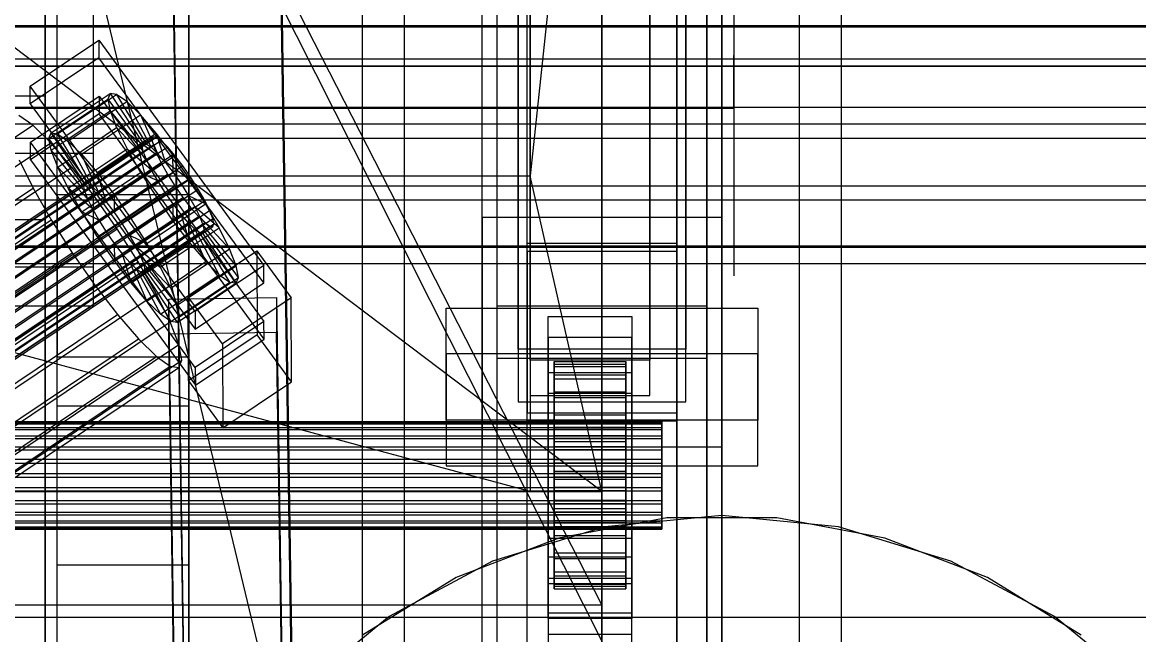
# Model space of a CAD drawing. Header units: millimetres. Extents: x -2500 to 58855, y -53268 to 6837.
# Drawn here: x 333.2 to 519.6, y -34494.9 to -34392.7 of the extents above; entities that cross this region are included whole.
import ezdxf

# ---------------------------------------------------------------- set-up
doc = ezdxf.new("R2010")
doc.units = ezdxf.units.MM
for name, color, linetype, lineweight in [('COTAS_O', 1, 'Continuous', 0), ('COTAS_R', 1, 'Continuous', 0), ('frontal_briquetadora', 7, 'Continuous', 0), ('frontal_C01', 7, 'Continuous', 0), ('frontal_C02', 7, 'Continuous', 0), ('frontal_C03', 7, 'Continuous', 0), ('frontal_C05', 7, 'Continuous', 0), ('frontal_mezcladora', 7, 'Continuous', 0), ('frontal_secador', 7, 'Continuous', 0), ('frontal_tolva', 7, 'Continuous', 0), ('frontal_tolva-C01', 7, 'Continuous', 0)]:
    doc.layers.add(name, color=color, linetype=linetype, lineweight=lineweight)
doc.dimstyles.new('R19_100', dxfattribs={"dimtxt": 250, "dimasz": 150, "dimexe": 150, "dimexo": 80, "dimgap": 100, "dimtad": 1, "dimtih": 1, "dimtoh": 1, "dimdsep": 46, "dimcen": 0.09, "dimadec": 0, "dimazin": 0, "dimtfac": 1, "dimtdec": 4, "dimtofl": 0, "dimtmove": 0, "dimatfit": 3, "dimfxl": 1, "dimtolj": 1, "dimtzin": 0, "dimarcsym": 0})

# ---------------------------------------------------------------- blocks, each defined once
blk = doc.blocks.new('*D37')
at = {"layer": 'COTAS_R', "color": 0, "lineweight": -2, "transparency": 16777216}
for p, q in [((-1750, -35420), (-1750, -34450)), ((2600, -35420), (2600, -34450)), ((-1600, -34600), (2450, -34600))]:
    blk.add_line(p, q, dxfattribs=at)
at = {"layer": 'COTAS_R', "color": 0, "transparency": 16777216}
for points in [[(-1600, -34575), (-1600, -34625), (-1750, -34600)], [(2450, -34575), (2450, -34625), (2600, -34600)]]:
    blk.add_solid(points, dxfattribs=at)
at = {"layer": 'Defpoints', "color": 0, "transparency": 16777216}
for p in [(2600, -34600), (-1750, -35500), (2600, -35500)]:
    blk.add_point(p, dxfattribs=at)
blk = doc.blocks.new('*D39')
at = {"layer": 'COTAS_O', "color": 0, "lineweight": -2, "transparency": 16777216}
for p, q in [((-1725, -34320), (-1725, -33550)), ((1725, -34320), (1725, -33550)), ((-1575, -33700), (1575, -33700))]:
    blk.add_line(p, q, dxfattribs=at)
at = {"layer": 'COTAS_O', "color": 0, "transparency": 16777216}
for points in [[(-1575, -33675), (-1575, -33725), (-1725, -33700)], [(1575, -33675), (1575, -33725), (1725, -33700)]]:
    blk.add_solid(points, dxfattribs=at)
at = {"layer": 'Defpoints', "color": 0, "transparency": 16777216}
for p in [(1725, -33700), (-1725, -34400), (1725, -34400)]:
    blk.add_point(p, dxfattribs=at)
blk = doc.blocks.new('*D43')
at = {"layer": 'COTAS_O', "color": 0, "lineweight": -2, "transparency": 16777216}
for p, q in [((-650, -34820), (-650, -34050)), ((650, -34820), (650, -34050)), ((-500, -34200), (500, -34200))]:
    blk.add_line(p, q, dxfattribs=at)
at = {"layer": 'COTAS_O', "color": 0, "transparency": 16777216}
for points in [[(-500, -34175), (-500, -34225), (-650, -34200)], [(500, -34175), (500, -34225), (650, -34200)]]:
    blk.add_solid(points, dxfattribs=at)
at = {"layer": 'Defpoints', "color": 0, "transparency": 16777216}
for p in [(650, -34200), (-650, -34900), (650, -34900)]:
    blk.add_point(p, dxfattribs=at)

msp = doc.modelspace()

# ---------------------------------------------------------------- linework, layer by layer
at = {"layer": 'frontal_briquetadora'}
for p, q in [((210, -33820), (416.55, -34680)), ((430, -34680), (430, -33820)), ((210, -34060), (430, -34490)), ((210, -34060), (430, -34496)), ((430, -34060), (430, -34490)), ((430, -34060), (430, -34496)), ((430, -34680), (430, -34260)), ((430, -34496), (430, -34260)), ((430, -34471), (210, -34305)), ((430, -34305), (418, -34418.333)), ((430, -34471), (430, -34305)), ((430, -34680), (430, -34305)), ((430, -34305), (430, -34496)), ((430, -34381.1), (430, -34394.762)), ((452, -34381.1), (452, -34394.762)), ((430, -34394.762), (430, -34406.677)), ((452, -34394.762), (452, -34406.677)), ((452, -34399.964), (452, -34398.226)), ((452, -34403.095), (452, -34399.964)), ((452, -34407), (452, -34403.095)), ((210, -34407), (452, -34407)), ((430, -34406.677), (430, -34416.673)), ((452, -34406.677), (452, -34416.673)), ((452, -34407), (452, -34410.905)), ((452, -34410.905), (452, -34414.036)), ((452, -34414.036), (452, -34415.774)), ((430, -34416.673), (430, -34424.603)), ((452, -34416.673), (452, -34424.603)), ((222, -34418.333), (418, -34418.333)), ((418, -34471), (222, -34418.333)), ((418, -34418.333), (418, -34471)), ((430, -34471), (418, -34418.333)), ((430, -34424.603), (430, -34430.351)), ((452, -34424.603), (452, -34430.351)), ((430, -34430.351), (430, -34433.833)), ((452, -34430.351), (452, -34433.833)), ((430, -34433.833), (430, -34435)), ((452, -34433.833), (452, -34435)), ((210, -34471), (430, -34471)), ((430, -34471), (222, -34471)), ((418, -34471), (222, -34471)), ((418, -34471), (430, -34471)), ((430, -34471), (430, -34680)), ((430, -34471), (430, -34496)), ((430, -34490), (210, -34490))]:
    msp.add_line(p, q, dxfattribs=at)
at = {"layer": 'frontal_C01'}
for p, q in [((390, -35975), (390, -34088.498)), ((397, -35975), (397, -34088.498)), ((463, -35975), (463, -34088.498)), ((470, -35975), (470, -34088.498)), ((410, -34553.51), (410, -34169.301)), ((450, -34169.301), (450, -34553.51)), ((410, -34600.878), (410, -34216.669)), ((450, -34600.878), (450, -34216.669)), ((410, -34667.722), (410, -34283.513)), ((450, -34283.513), (450, -34667.722)), ((417.5, -34948.719), (417.5, -34289.775)), ((442.5, -34289.775), (442.5, -34948.719)), ((412.5, -34572.391), (412.5, -34297.657)), ((447.5, -34297.657), (447.5, -34572.391)), ((412.5, -34581.997), (412.5, -34307.263)), ((447.5, -34581.997), (447.5, -34307.263)), ((417.5, -34974.088), (417.5, -34315.145)), ((442.5, -34974.088), (442.5, -34315.145)), ((410, -34705.616), (410, -34321.407)), ((450, -34705.616), (450, -34321.407)), ((360.514, -34521.729), (357.646, -34329.781)), ((375.644, -34329.54), (378.512, -34521.488)), ((360.514, -34528.133), (357.646, -34336.185)), ((378.512, -34527.892), (375.644, -34335.944))]:
    msp.add_line(p, q, dxfattribs=at)
at = {"layer": 'frontal_C02'}
for p, q in [((390, -35975), (390, -33576.746)), ((397, -35975), (397, -33576.746)), ((463, -35975), (463, -33576.746)), ((470, -35975), (470, -33576.746)), ((390, -35975), (390, -34072.136)), ((397, -35975), (397, -34072.136)), ((463, -35975), (463, -34072.136)), ((470, -35975), (470, -34072.136)), ((410, -34425.283), (410, -34074.565)), ((450, -34074.565), (450, -34425.283)), ((410, -34463.537), (410, -34112.818)), ((450, -34463.537), (450, -34112.818)), ((410, -34602.206), (410, -34251.487)), ((450, -34251.487), (450, -34602.206)), ((417.5, -34429.556), (417.5, -34260.541)), ((442.5, -34260.541), (442.5, -34429.556)), ((417.5, -34459.264), (417.5, -34290.25)), ((442.5, -34459.264), (442.5, -34290.25)), ((410, -34650.022), (410, -34299.304)), ((450, -34650.022), (450, -34299.304)), ((418, -34449.111), (418, -34304.811)), ((438, -34304.811), (438, -34449.111)), ((418, -34310.656), (418, -34454.956)), ((438, -34454.956), (438, -34310.656)), ((416, -34447.257), (416, -34354.926)), ((444, -34354.926), (444, -34447.257)), ((416, -34363.694), (416, -34456.025)), ((444, -34456.025), (444, -34363.694)), ((334.501, -34403.366), (345.969, -34395.683)), ((345.969, -34395.683), (345.981, -34398.606)), ((345.969, -34395.683), (373.501, -34433.276)), ((345.981, -34398.606), (334.513, -34406.289)), ((373.513, -34436.198), (345.981, -34398.606)), ((334.513, -34406.289), (334.501, -34403.366)), ((362.033, -34440.959), (334.501, -34403.366)), ((334.539, -34412.719), (346.008, -34405.035)), ((337.64, -34412.088), (347.47, -34405.502)), ((338.005, -34411.158), (347.835, -34404.572)), ((339.088, -34411.305), (348.918, -34404.719)), ((340.816, -34412.52), (350.645, -34405.934)), ((346.008, -34405.035), (346.02, -34407.958)), ((346.008, -34405.035), (373.539, -34442.628)), ((347.835, -34404.572), (347.47, -34405.502)), ((347.47, -34405.502), (353.205, -34413.334)), ((347.47, -34405.502), (347.847, -34407.446)), ((348.918, -34404.719), (347.835, -34404.572)), ((347.835, -34404.572), (353.378, -34412.893)), ((350.645, -34405.934), (348.918, -34404.719)), ((348.918, -34404.719), (353.892, -34412.963)), ((352.899, -34408.133), (350.645, -34405.934)), ((350.645, -34405.934), (354.71, -34413.538)), ((334.513, -34406.289), (362.045, -34443.882)), ((346.02, -34407.958), (334.551, -34415.641)), ((338.017, -34414.032), (347.847, -34407.446)), ((373.551, -34445.551), (346.02, -34407.958)), ((347.847, -34407.446), (353.384, -34414.255)), ((347.847, -34407.446), (348.941, -34410.272)), ((150.629, -34533.332), (334.938, -34409.848)), ((334.938, -34409.848), (332.629, -34408.224)), ((337.95, -34412.788), (334.938, -34409.848)), ((343.069, -34414.719), (352.899, -34408.133)), ((355.525, -34411.167), (352.899, -34408.133)), ((352.899, -34408.133), (355.777, -34414.58)), ((141.218, -34555.037), (355.017, -34411.796)), ((337.64, -34412.088), (338.005, -34411.158)), ((343.549, -34419.479), (338.005, -34411.158)), ((338.005, -34411.158), (339.088, -34411.305)), ((344.062, -34419.549), (339.088, -34411.305)), ((339.088, -34411.305), (340.816, -34412.52)), ((339.111, -34416.858), (348.941, -34410.272)), ((345.695, -34417.753), (355.525, -34411.167)), ((348.941, -34410.272), (353.902, -34415.593)), ((348.941, -34410.272), (350.678, -34413.787)), ((355.017, -34411.796), (354.844, -34412.236)), ((355.53, -34411.865), (355.017, -34411.796)), ((358.345, -34414.83), (355.525, -34411.167)), ((355.525, -34411.167), (357.021, -34416.017)), ((141.045, -34555.478), (354.844, -34412.236)), ((141.224, -34556.399), (355.022, -34413.157)), ((141.731, -34555.107), (355.53, -34411.865)), ((142.549, -34555.682), (356.348, -34412.441)), ((143.617, -34556.724), (357.415, -34413.483)), ((153.641, -34536.272), (337.95, -34412.788)), ((334.551, -34415.641), (334.539, -34412.719)), ((362.071, -34450.312), (334.539, -34412.719)), ((343.376, -34419.92), (337.64, -34412.088)), ((338.017, -34414.032), (337.64, -34412.088)), ((341.461, -34416.844), (337.95, -34412.788)), ((344.88, -34420.124), (340.816, -34412.52)), ((340.816, -34412.52), (343.069, -34414.719)), ((353.205, -34413.334), (343.376, -34419.92)), ((353.378, -34412.893), (343.549, -34419.479)), ((353.892, -34412.963), (344.062, -34419.549)), ((354.71, -34413.538), (344.88, -34420.124)), ((353.205, -34413.334), (353.378, -34412.893)), ((353.384, -34414.255), (353.205, -34413.334)), ((353.378, -34412.893), (353.892, -34412.963)), ((353.892, -34412.963), (354.71, -34413.538)), ((354.71, -34413.538), (355.777, -34414.58)), ((354.844, -34412.236), (355.022, -34413.157)), ((355.022, -34413.157), (355.541, -34414.496)), ((356.348, -34412.441), (355.53, -34411.865)), ((357.415, -34413.483), (356.348, -34412.441)), ((358.659, -34414.92), (357.415, -34413.483)), ((141.742, -34557.737), (355.541, -34414.496)), ((144.861, -34558.161), (358.659, -34414.92)), ((343.554, -34420.841), (338.017, -34414.032)), ((339.111, -34416.858), (338.017, -34414.032)), ((340.848, -34420.373), (350.678, -34413.787)), ((345.947, -34421.166), (343.069, -34414.719)), ((343.069, -34414.719), (345.695, -34417.753)), ((353.384, -34414.255), (343.554, -34420.841)), ((355.777, -34414.58), (345.947, -34421.166)), ((358.345, -34414.83), (348.515, -34421.415)), ((350.678, -34413.787), (354.725, -34417.258)), ((350.678, -34413.787), (352.938, -34417.751)), ((353.902, -34415.593), (353.384, -34414.255)), ((355.541, -34414.496), (356.363, -34416.161)), ((355.777, -34414.58), (357.021, -34416.017)), ((358.357, -34417.752), (358.345, -34414.83)), ((361.166, -34418.87), (358.345, -34414.83)), ((359.995, -34416.655), (358.659, -34414.92)), ((142.565, -34559.402), (356.363, -34416.161)), ((359.995, -34416.655), (146.196, -34559.896)), ((157.152, -34540.328), (341.461, -34416.844)), ((332.659, -34415.648), (334.981, -34420.346)), ((334.551, -34415.641), (362.083, -34453.234)), ((344.073, -34422.179), (339.111, -34416.858)), ((340.848, -34420.373), (339.111, -34416.858)), ((345.231, -34421.74), (341.461, -34416.844)), ((353.902, -34415.593), (344.073, -34422.179)), ((354.725, -34417.258), (344.895, -34423.844)), ((357.021, -34416.017), (347.191, -34422.603)), ((354.725, -34417.258), (353.902, -34415.593)), ((355.796, -34419.136), (354.725, -34417.258)), ((356.363, -34416.161), (357.434, -34418.039)), ((357.021, -34416.017), (358.357, -34417.752)), ((361.332, -34418.568), (359.995, -34416.655)), ((143.635, -34561.28), (357.434, -34418.039)), ((147.533, -34561.81), (361.332, -34418.568)), ((343.108, -34424.337), (352.938, -34417.751)), ((347.191, -34422.603), (345.695, -34417.753)), ((345.695, -34417.753), (348.515, -34421.415)), ((355.796, -34419.136), (345.966, -34425.722)), ((348.527, -34424.338), (358.357, -34417.752)), ((351.336, -34425.456), (361.166, -34418.87)), ((352.938, -34417.751), (355.796, -34419.136)), ((352.938, -34417.751), (355.569, -34421.895)), ((357.042, -34421.099), (355.796, -34419.136)), ((357.434, -34418.039), (358.68, -34420.001)), ((358.357, -34417.752), (359.693, -34419.666)), ((361.166, -34418.87), (359.693, -34419.666)), ((363.797, -34423.014), (361.166, -34418.87)), ((362.578, -34420.531), (361.332, -34418.568)), ((144.881, -34563.243), (358.68, -34420.001)), ((148.779, -34563.773), (362.578, -34420.531)), ((150.672, -34543.83), (334.981, -34420.346)), ((334.981, -34420.346), (338.003, -34425.646)), ((344.895, -34423.844), (340.848, -34420.373)), ((343.108, -34424.337), (340.848, -34420.373)), ((343.549, -34419.479), (343.376, -34419.92)), ((343.376, -34419.92), (343.554, -34420.841)), ((344.062, -34419.549), (343.549, -34419.479)), ((343.554, -34420.841), (344.073, -34422.179)), ((344.88, -34420.124), (344.062, -34419.549)), ((345.947, -34421.166), (344.88, -34420.124)), ((347.191, -34422.603), (345.947, -34421.166)), ((357.042, -34421.099), (347.212, -34427.685)), ((359.693, -34419.666), (349.863, -34426.252)), ((355.569, -34421.895), (357.042, -34421.099)), ((358.378, -34423.013), (357.042, -34421.099)), ((358.68, -34420.001), (360.017, -34421.915)), ((359.693, -34419.666), (360.939, -34421.629)), ((363.648, -34422.409), (362.578, -34420.531)), ((146.218, -34565.157), (360.017, -34421.915)), ((149.85, -34565.651), (363.648, -34422.409)), ((345.231, -34421.74), (160.922, -34545.224)), ((344.073, -34422.179), (344.895, -34423.844)), ((349.002, -34427.142), (345.231, -34421.74)), ((345.739, -34428.481), (355.569, -34421.895)), ((348.527, -34424.338), (347.191, -34422.603)), ((348.515, -34421.415), (348.527, -34424.338)), ((348.515, -34421.415), (351.336, -34425.456)), ((358.378, -34423.013), (348.548, -34429.599)), ((360.939, -34421.629), (351.109, -34428.215)), ((353.967, -34429.6), (363.797, -34423.014)), ((355.569, -34421.895), (358.39, -34425.936)), ((358.39, -34425.936), (358.378, -34423.013)), ((359.714, -34424.748), (358.378, -34423.013)), ((360.017, -34421.915), (361.352, -34423.65)), ((363.797, -34423.014), (360.939, -34421.629)), ((360.939, -34421.629), (362.01, -34423.507)), ((364.471, -34424.074), (363.648, -34422.409)), ((366.057, -34426.978), (363.797, -34423.014)), ((147.554, -34566.891), (361.352, -34423.65)), ((150.672, -34567.315), (364.471, -34424.074)), ((345.966, -34425.722), (343.108, -34424.337)), ((345.739, -34428.481), (343.108, -34424.337)), ((344.895, -34423.844), (345.966, -34425.722)), ((349.863, -34426.252), (348.527, -34424.338)), ((359.714, -34424.748), (349.884, -34431.333)), ((362.01, -34423.507), (352.18, -34430.093)), ((361.21, -34429.598), (359.714, -34424.748)), ((360.958, -34426.185), (359.714, -34424.748)), ((361.352, -34423.65), (362.596, -34425.087)), ((366.057, -34426.978), (362.01, -34423.507)), ((362.01, -34423.507), (362.833, -34425.172)), ((364.989, -34425.413), (364.471, -34424.074)), ((148.798, -34568.329), (362.596, -34425.087)), ((149.865, -34569.37), (363.664, -34426.129)), ((150.683, -34569.946), (364.482, -34426.704)), ((151.191, -34568.654), (364.989, -34425.413)), ((151.369, -34569.575), (365.168, -34426.334)), ((153.694, -34549.13), (338.003, -34425.646)), ((338.003, -34425.646), (341.52, -34431.186)), ((345.966, -34425.722), (347.212, -34427.685)), ((348.56, -34432.521), (358.39, -34425.936)), ((349.863, -34426.252), (351.336, -34425.456)), ((351.109, -34428.215), (349.863, -34426.252)), ((360.958, -34426.185), (351.128, -34432.771)), ((351.336, -34425.456), (353.967, -34429.6)), ((362.833, -34425.172), (353.003, -34431.757)), ((363.351, -34426.51), (353.521, -34433.096)), ((358.39, -34425.936), (361.21, -34429.598)), ((363.836, -34432.632), (360.958, -34426.185)), ((362.025, -34427.227), (360.958, -34426.185)), ((362.596, -34425.087), (363.664, -34426.129)), ((367.794, -34430.493), (362.833, -34425.172)), ((362.833, -34425.172), (363.351, -34426.51)), ((368.888, -34433.319), (363.351, -34426.51)), ((363.351, -34426.51), (363.53, -34427.431)), ((363.664, -34426.129), (364.482, -34426.704)), ((364.482, -34426.704), (364.995, -34426.774)), ((365.168, -34426.334), (364.989, -34425.413)), ((364.995, -34426.774), (365.168, -34426.334)), ((450, -34425.283), (410, -34425.283)), ((410, -34425.283), (410, -34463.537)), ((410, -34776.002), (410, -34425.283)), ((450, -34463.537), (450, -34425.283)), ((450, -34425.283), (450, -34776.002)), ((151.196, -34570.016), (364.995, -34426.774)), ((164.693, -34550.626), (349.002, -34427.142)), ((347.212, -34427.685), (345.739, -34428.481)), ((348.56, -34432.521), (345.739, -34428.481)), ((347.212, -34427.685), (348.548, -34429.599)), ((352.519, -34432.681), (349.002, -34427.142)), ((352.18, -34430.093), (351.109, -34428.215)), ((351.109, -34428.215), (353.967, -34429.6)), ((362.025, -34427.227), (352.196, -34433.812)), ((362.843, -34427.802), (353.014, -34434.388)), ((363.357, -34427.872), (353.527, -34434.458)), ((363.53, -34427.431), (353.7, -34434.017)), ((356.228, -34433.564), (366.057, -34426.978)), ((366.09, -34434.831), (362.025, -34427.227)), ((362.843, -34427.802), (362.025, -34427.227)), ((367.817, -34436.046), (362.843, -34427.802)), ((363.357, -34427.872), (362.843, -34427.802)), ((363.53, -34427.431), (363.357, -34427.872)), ((368.9, -34436.193), (363.357, -34427.872)), ((369.265, -34435.263), (363.53, -34427.431)), ((367.794, -34430.493), (366.057, -34426.978)), ((348.548, -34429.599), (348.56, -34432.521)), ((348.548, -34429.599), (349.884, -34431.333)), ((351.38, -34436.184), (361.21, -34429.598)), ((353.003, -34431.757), (352.18, -34430.093)), ((352.18, -34430.093), (356.228, -34433.564)), ((353.967, -34429.6), (356.228, -34433.564)), ((357.964, -34437.079), (367.794, -34430.493)), ((361.21, -34429.598), (363.836, -34432.632)), ((368.888, -34433.319), (367.794, -34430.493)), ((417.5, -34459.264), (417.5, -34429.556)), ((417.5, -34429.556), (442.5, -34429.556)), ((442.5, -34429.556), (442.5, -34459.264)), ((157.211, -34554.67), (341.52, -34431.186)), ((341.52, -34431.186), (345.291, -34436.587)), ((349.884, -34431.333), (351.38, -34436.184)), ((349.884, -34431.333), (351.128, -34432.771)), ((353.521, -34433.096), (353.003, -34431.757)), ((353.003, -34431.757), (357.964, -34437.079)), ((360.882, -34438.516), (372.35, -34430.833)), ((372.35, -34430.833), (372.408, -34444.861)), ((372.35, -34430.833), (378.086, -34438.664)), ((442.5, -34430.927), (417.5, -34430.927)), ((417.5, -34430.927), (417.5, -34457.893)), ((417.5, -34963.35), (417.5, -34430.927)), ((442.5, -34457.893), (442.5, -34430.927)), ((442.5, -34430.927), (442.5, -34963.35)), ((168.21, -34556.165), (352.519, -34432.681)), ((351.38, -34436.184), (348.56, -34432.521)), ((351.128, -34432.771), (354.006, -34439.218)), ((351.128, -34432.771), (352.196, -34433.812)), ((352.196, -34433.812), (356.26, -34441.417)), ((352.196, -34433.812), (353.014, -34434.388)), ((355.541, -34437.981), (352.519, -34432.681)), ((353.7, -34434.017), (353.521, -34433.096)), ((353.521, -34433.096), (359.058, -34439.905)), ((353.527, -34434.458), (353.7, -34434.017)), ((353.7, -34434.017), (359.436, -34441.849)), ((354.006, -34439.218), (363.836, -34432.632)), ((356.228, -34433.564), (357.964, -34437.079)), ((359.058, -34439.905), (368.888, -34433.319)), ((373.501, -34433.276), (362.033, -34440.959)), ((363.836, -34432.632), (366.09, -34434.831)), ((369.265, -34435.263), (368.888, -34433.319)), ((373.513, -34436.198), (373.501, -34433.276)), ((353.014, -34434.388), (357.987, -34442.632)), ((353.014, -34434.388), (353.527, -34434.458)), ((353.527, -34434.458), (359.07, -34442.779)), ((356.26, -34441.417), (366.09, -34434.831)), ((357.987, -34442.632), (367.817, -34436.046)), ((359.436, -34441.849), (369.265, -34435.263)), ((366.09, -34434.831), (367.817, -34436.046)), ((367.817, -34436.046), (368.9, -34436.193)), ((368.9, -34436.193), (369.265, -34435.263)), ((160.982, -34560.071), (345.291, -34436.587)), ((345.291, -34436.587), (349.061, -34441.483)), ((354.006, -34439.218), (351.38, -34436.184)), ((357.964, -34437.079), (359.058, -34439.905)), ((359.07, -34442.779), (368.9, -34436.193)), ((362.045, -34443.882), (373.513, -34436.198)), ((171.232, -34561.465), (355.541, -34437.981)), ((356.26, -34441.417), (354.006, -34439.218)), ((357.863, -34442.68), (355.541, -34437.981)), ((357.646, -34438.888), (375.644, -34438.644)), ((357.646, -34444.733), (357.646, -34438.888)), ((360.514, -34632.655), (357.646, -34438.888)), ((360.939, -34452.545), (360.882, -34438.516)), ((366.618, -34446.348), (360.882, -34438.516)), ((378.086, -34438.664), (366.618, -34446.348)), ((375.644, -34438.644), (375.644, -34444.49)), ((375.644, -34438.644), (378.512, -34632.411)), ((378.143, -34452.693), (378.086, -34438.664)), ((164.752, -34564.967), (349.061, -34441.483)), ((349.061, -34441.483), (352.572, -34445.539)), ((357.987, -34442.632), (356.26, -34441.417)), ((359.058, -34439.905), (359.436, -34441.849)), ((362.033, -34440.959), (362.045, -34443.882)), ((404, -34459.08), (404, -34440.376)), ((404, -34440.376), (456, -34440.376)), ((404, -34448.026), (404, -34440.376)), ((412.5, -34448.794), (412.5, -34440.026)), ((412.5, -34440.026), (447.5, -34440.026)), ((412.5, -34621.73), (412.5, -34440.026)), ((447.5, -34440.026), (447.5, -34448.794)), ((447.5, -34440.026), (447.5, -34621.73)), ((456, -34440.376), (456, -34459.08)), ((456, -34440.376), (456, -34448.026)), ((173.554, -34566.164), (357.863, -34442.68)), ((359.326, -34446.457), (357.863, -34442.68)), ((359.07, -34442.779), (357.987, -34442.632)), ((359.436, -34441.849), (359.07, -34442.779)), ((373.539, -34442.628), (362.071, -34450.312)), ((373.551, -34445.551), (373.539, -34442.628)), ((421, -34445.285), (421, -34441.778)), ((421, -34441.778), (435, -34441.778)), ((421, -34481.944), (421, -34441.778)), ((435, -34441.778), (435, -34445.285)), ((435, -34441.778), (435, -34481.944)), ((375.644, -34444.49), (357.646, -34444.733)), ((360.514, -34638.5), (357.646, -34444.733)), ((372.408, -34444.861), (360.939, -34452.545)), ((378.143, -34452.693), (372.408, -34444.861)), ((378.512, -34638.257), (375.644, -34444.49)), ((435, -34445.285), (421, -34445.285)), ((421, -34445.285), (421, -34485.452)), ((435, -34485.452), (435, -34445.285)), ((168.263, -34569.023), (352.572, -34445.539)), ((175.016, -34569.941), (359.326, -34446.457)), ((352.572, -34445.539), (355.584, -34448.479)), ((359.83, -34449.057), (359.326, -34446.457)), ((362.083, -34453.234), (373.551, -34445.551)), ((366.618, -34446.348), (366.675, -34460.377)), ((444, -34447.257), (416, -34447.257)), ((416, -34447.257), (416, -34456.025)), ((444, -34456.025), (444, -34447.257)), ((171.275, -34571.963), (355.584, -34448.479)), ((175.521, -34572.541), (359.83, -34449.057)), ((355.584, -34448.479), (357.893, -34450.103)), ((359.341, -34450.3), (359.83, -34449.057)), ((456, -34448.026), (404, -34448.026)), ((404, -34448.026), (404, -34466.731)), ((447.5, -34448.794), (412.5, -34448.794)), ((412.5, -34630.498), (412.5, -34448.794)), ((438, -34449.111), (418, -34449.111)), ((418, -34449.111), (418, -34454.956)), ((438, -34454.956), (438, -34449.111)), ((447.5, -34630.498), (447.5, -34448.794)), ((456, -34466.731), (456, -34448.026)), ((173.584, -34573.587), (357.893, -34450.103)), ((175.032, -34573.784), (359.341, -34450.3)), ((357.893, -34450.103), (359.341, -34450.3)), ((362.071, -34450.312), (362.083, -34453.234)), ((422, -34459.297), (422, -34449.303)), ((422, -34449.303), (422, -34449.779)), ((422, -34449.303), (434, -34449.303)), ((422, -34450.121), (422, -34449.303)), ((422, -34459.522), (422, -34449.779)), ((422, -34449.779), (422, -34451.516)), ((422, -34449.779), (434, -34449.779)), ((422, -34459.684), (422, -34450.121)), ((422, -34450.121), (434, -34450.121)), ((422, -34452.177), (422, -34450.121)), ((434, -34449.779), (434, -34449.303)), ((434, -34449.303), (434, -34459.297)), ((434, -34449.303), (434, -34450.121)), ((434, -34451.516), (434, -34449.779)), ((434, -34449.779), (434, -34459.522)), ((434, -34450.121), (434, -34459.684)), ((434, -34450.121), (434, -34452.177)), ((360.939, -34452.545), (366.675, -34460.377)), ((366.675, -34460.377), (378.143, -34452.693)), ((421, -34454.638), (421, -34451.131)), ((421, -34451.131), (435, -34451.131)), ((421, -34491.297), (421, -34451.131)), ((422, -34460.345), (422, -34451.516)), ((422, -34451.516), (422, -34454.397)), ((422, -34451.516), (434, -34451.516)), ((422, -34460.658), (422, -34452.177)), ((422, -34452.177), (434, -34452.177)), ((422, -34455.332), (422, -34452.177)), ((434, -34454.397), (434, -34451.516)), ((434, -34451.516), (434, -34460.345)), ((434, -34452.177), (434, -34460.658)), ((434, -34452.177), (434, -34455.332)), ((435, -34451.131), (435, -34454.638)), ((435, -34451.131), (435, -34491.297)), ((435, -34454.638), (421, -34454.638)), ((421, -34454.638), (421, -34494.804)), ((422, -34461.71), (422, -34454.397)), ((422, -34454.397), (422, -34458.225)), ((422, -34454.397), (434, -34454.397)), ((434, -34458.225), (434, -34454.397)), ((434, -34454.397), (434, -34461.71)), ((435, -34494.804), (435, -34454.638)), ((416, -34456.025), (444, -34456.025)), ((418, -34454.956), (438, -34454.956)), ((422, -34462.153), (422, -34455.332)), ((422, -34455.332), (434, -34455.332)), ((422, -34459.369), (422, -34455.332)), ((434, -34455.332), (434, -34462.153)), ((434, -34455.332), (434, -34459.369)), ((417.5, -34457.893), (442.5, -34457.893)), ((417.5, -34990.315), (417.5, -34457.893)), ((422, -34463.523), (422, -34458.225)), ((422, -34458.225), (422, -34462.738)), ((422, -34458.225), (434, -34458.225)), ((434, -34462.738), (434, -34458.225)), ((434, -34458.225), (434, -34463.523)), ((442.5, -34990.315), (442.5, -34457.893)), ((-440, -34459.297), (440, -34459.297)), ((-440, -34459.522), (440, -34459.522)), ((-440, -34459.684), (440, -34459.684)), ((456, -34459.08), (404, -34459.08)), ((404, -34459.08), (404, -34466.731)), ((442.5, -34459.264), (417.5, -34459.264)), ((422, -34459.522), (422, -34459.297)), ((434, -34459.297), (422, -34459.297)), ((422, -34459.297), (422, -34459.684)), ((422, -34464.065), (422, -34459.369)), ((422, -34459.369), (434, -34459.369)), ((422, -34464.015), (422, -34459.369)), ((422, -34460.345), (422, -34459.522)), ((434, -34459.522), (422, -34459.522)), ((434, -34459.684), (422, -34459.684)), ((422, -34459.684), (422, -34460.658)), ((434, -34459.297), (434, -34459.522)), ((434, -34459.684), (434, -34459.297)), ((434, -34459.369), (434, -34464.065)), ((434, -34459.369), (434, -34464.015)), ((434, -34459.522), (434, -34460.345)), ((434, -34460.658), (434, -34459.684)), ((440, -34459.522), (440, -34459.297)), ((440, -34459.297), (440, -34459.684)), ((440, -34460.345), (440, -34459.522)), ((440, -34459.684), (440, -34460.658)), ((456, -34466.731), (456, -34459.08)), ((-440, -34460.345), (440, -34460.345)), ((-440, -34460.658), (440, -34460.658)), ((-440, -34461.71), (440, -34461.71)), ((-440, -34462.153), (440, -34462.153)), ((422, -34461.71), (422, -34460.345)), ((434, -34460.345), (422, -34460.345)), ((434, -34460.658), (422, -34460.658)), ((422, -34460.658), (422, -34462.153)), ((422, -34463.523), (422, -34461.71)), ((434, -34461.71), (422, -34461.71)), ((434, -34462.153), (422, -34462.153)), ((422, -34462.153), (422, -34464.065)), ((434, -34460.345), (434, -34461.71)), ((434, -34462.153), (434, -34460.658)), ((434, -34461.71), (434, -34463.523)), ((434, -34464.065), (434, -34462.153)), ((440, -34461.71), (440, -34460.345)), ((440, -34460.658), (440, -34462.153)), ((440, -34463.523), (440, -34461.71)), ((440, -34462.153), (440, -34464.065)), ((-440, -34463.523), (440, -34463.523)), ((410, -34463.537), (450, -34463.537)), ((410, -34814.255), (410, -34463.537)), ((422, -34462.738), (422, -34465.661)), ((434, -34462.738), (422, -34462.738)), ((422, -34462.738), (422, -34467.63)), ((422, -34465.661), (422, -34463.523)), ((434, -34463.523), (422, -34463.523)), ((422, -34466.266), (422, -34464.015)), ((422, -34464.015), (434, -34464.015)), ((422, -34468.952), (422, -34464.015)), ((434, -34465.661), (434, -34462.738)), ((434, -34467.63), (434, -34462.738)), ((434, -34463.523), (434, -34465.661)), ((434, -34464.015), (434, -34466.266)), ((434, -34464.015), (434, -34468.952)), ((440, -34465.661), (440, -34463.523)), ((450, -34814.255), (450, -34463.537)), ((-440, -34464.065), (440, -34464.065)), ((440, -34465.661), (-440, -34465.661)), ((434, -34464.065), (422, -34464.065)), ((422, -34464.065), (422, -34466.266)), ((422, -34465.661), (434, -34465.661)), ((422, -34467.978), (422, -34465.661)), ((434, -34466.266), (434, -34464.065)), ((434, -34465.661), (434, -34467.978)), ((440, -34464.065), (440, -34466.266)), ((440, -34467.978), (440, -34465.661)), ((-440, -34466.266), (440, -34466.266)), ((404, -34466.731), (456, -34466.731)), ((434, -34466.266), (422, -34466.266)), ((422, -34466.266), (422, -34468.604)), ((422, -34467.978), (422, -34467.63)), ((422, -34467.63), (422, -34472.567)), ((422, -34467.63), (434, -34467.63)), ((434, -34468.604), (434, -34466.266)), ((434, -34472.567), (434, -34467.63)), ((434, -34467.63), (434, -34467.978)), ((440, -34466.266), (440, -34468.604)), ((-440, -34467.978), (440, -34467.978)), ((-440, -34468.604), (440, -34468.604)), ((422, -34470.317), (422, -34467.978)), ((434, -34467.978), (422, -34467.978)), ((422, -34468.604), (422, -34468.952)), ((434, -34468.604), (422, -34468.604)), ((422, -34468.604), (422, -34470.922)), ((422, -34468.952), (434, -34468.952)), ((422, -34473.844), (422, -34468.952)), ((434, -34467.978), (434, -34470.317)), ((434, -34468.952), (434, -34468.604)), ((434, -34470.922), (434, -34468.604)), ((434, -34468.952), (434, -34473.844)), ((440, -34470.317), (440, -34467.978)), ((440, -34468.604), (440, -34470.922)), ((-440, -34470.317), (440, -34470.317)), ((-440, -34470.922), (440, -34470.922)), ((422, -34472.517), (422, -34470.317)), ((422, -34470.317), (422, -34472.567)), ((434, -34470.317), (422, -34470.317)), ((422, -34470.922), (422, -34473.844)), ((434, -34470.922), (422, -34470.922)), ((422, -34470.922), (422, -34473.06)), ((434, -34472.567), (434, -34470.317)), ((434, -34470.317), (434, -34472.517)), ((434, -34473.844), (434, -34470.922)), ((434, -34473.06), (434, -34470.922)), ((440, -34472.517), (440, -34470.317)), ((440, -34470.922), (440, -34473.06)), ((-440, -34472.517), (440, -34472.517)), ((-440, -34473.06), (440, -34473.06)), ((422, -34474.43), (422, -34472.517)), ((422, -34472.517), (422, -34477.213)), ((434, -34472.517), (422, -34472.517)), ((422, -34472.567), (422, -34477.213)), ((422, -34472.567), (434, -34472.567)), ((422, -34473.06), (422, -34478.358)), ((434, -34473.06), (422, -34473.06)), ((422, -34473.06), (422, -34474.873)), ((434, -34477.213), (434, -34472.517)), ((434, -34472.517), (434, -34474.43)), ((434, -34477.213), (434, -34472.567)), ((434, -34478.358), (434, -34473.06)), ((434, -34474.873), (434, -34473.06)), ((440, -34474.43), (440, -34472.517)), ((440, -34473.06), (440, -34474.873)), ((-440, -34474.43), (440, -34474.43)), ((-440, -34474.873), (440, -34474.873)), ((422, -34473.844), (434, -34473.844)), ((422, -34478.358), (422, -34473.844)), ((422, -34475.924), (422, -34474.43)), ((422, -34474.43), (422, -34481.251)), ((434, -34474.43), (422, -34474.43)), ((422, -34474.873), (422, -34482.186)), ((434, -34474.873), (422, -34474.873)), ((422, -34474.873), (422, -34476.237)), ((434, -34473.844), (434, -34478.358)), ((434, -34481.251), (434, -34474.43)), ((434, -34474.43), (434, -34475.924)), ((434, -34482.186), (434, -34474.873)), ((434, -34476.237), (434, -34474.873)), ((440, -34475.924), (440, -34474.43)), ((440, -34474.873), (440, -34476.237)), ((-440, -34475.924), (440, -34475.924)), ((-440, -34476.237), (440, -34476.237)), ((-440, -34476.898), (440, -34476.898)), ((-440, -34477.06), (440, -34477.06)), ((422, -34476.898), (422, -34475.924)), ((422, -34475.924), (422, -34484.405)), ((434, -34475.924), (422, -34475.924)), ((422, -34476.237), (422, -34485.066)), ((434, -34476.237), (422, -34476.237)), ((422, -34476.237), (422, -34477.06)), ((422, -34477.286), (422, -34476.898)), ((422, -34476.898), (422, -34486.462)), ((434, -34476.898), (422, -34476.898)), ((422, -34477.06), (422, -34486.804)), ((434, -34477.06), (422, -34477.06)), ((422, -34477.06), (422, -34477.286)), ((434, -34484.405), (434, -34475.924)), ((434, -34475.924), (434, -34476.898)), ((434, -34485.066), (434, -34476.237)), ((434, -34477.06), (434, -34476.237)), ((434, -34486.462), (434, -34476.898)), ((434, -34476.898), (434, -34477.286)), ((434, -34486.804), (434, -34477.06)), ((434, -34477.286), (434, -34477.06)), ((440, -34476.898), (440, -34475.924)), ((440, -34476.237), (440, -34477.06)), ((440, -34477.286), (440, -34476.898)), ((440, -34477.06), (440, -34477.286)), ((-440, -34477.286), (440, -34477.286)), ((421, -34492.227), (421, -34478.783)), ((421, -34478.783), (435, -34478.783)), ((421, -34486.434), (421, -34478.783)), ((422, -34477.213), (422, -34481.251)), ((422, -34477.213), (434, -34477.213)), ((422, -34477.286), (422, -34487.28)), ((434, -34477.286), (422, -34477.286)), ((422, -34478.358), (434, -34478.358)), ((422, -34482.186), (422, -34478.358)), ((434, -34481.251), (434, -34477.213)), ((434, -34487.28), (434, -34477.286)), ((434, -34478.358), (434, -34482.186)), ((435, -34478.783), (435, -34492.227)), ((435, -34478.783), (435, -34486.434)), ((435, -34481.944), (421, -34481.944)), ((421, -34481.944), (421, -34485.452)), ((422, -34481.251), (422, -34484.405)), ((422, -34481.251), (434, -34481.251)), ((422, -34482.186), (434, -34482.186)), ((422, -34485.066), (422, -34482.186)), ((434, -34484.405), (434, -34481.251)), ((434, -34482.186), (434, -34485.066)), ((435, -34485.452), (435, -34481.944)), ((422, -34484.405), (422, -34486.462)), ((422, -34484.405), (434, -34484.405)), ((434, -34486.462), (434, -34484.405)), ((421, -34485.452), (435, -34485.452)), ((435, -34486.434), (421, -34486.434)), ((421, -34486.434), (421, -34499.878)), ((422, -34485.066), (434, -34485.066)), ((422, -34486.804), (422, -34485.066)), ((434, -34485.066), (434, -34486.804)), ((435, -34499.878), (435, -34486.434)), ((422, -34486.462), (422, -34487.28)), ((422, -34486.462), (434, -34486.462)), ((422, -34486.804), (434, -34486.804)), ((422, -34487.28), (422, -34486.804)), ((422, -34487.28), (434, -34487.28)), ((434, -34487.28), (434, -34486.462)), ((434, -34486.804), (434, -34487.28)), ((435, -34491.297), (421, -34491.297)), ((421, -34491.297), (421, -34494.804)), ((435, -34494.804), (435, -34491.297)), ((435, -34492.227), (421, -34492.227)), ((421, -34492.227), (421, -34499.878)), ((435, -34499.878), (435, -34492.227)), ((421, -34494.804), (435, -34494.804))]:
    msp.add_line(p, q, dxfattribs=at)
at = {"layer": 'frontal_C03'}
for p, q in [((390, -35975), (390, -33153.291)), ((397, -35975), (397, -33153.291)), ((463, -35975), (463, -33153.291)), ((470, -35975), (470, -33153.291)), ((390, -35975), (390, -33352.58)), ((397, -35975), (397, -33352.58)), ((463, -35975), (463, -33352.58)), ((470, -35975), (470, -33352.58)), ((390, -35975), (390, -34079.714)), ((397, -35975), (397, -34079.714)), ((463, -35975), (463, -34079.714)), ((470, -35975), (470, -34079.714)), ((410, -34517.557), (410, -34194.386)), ((410, -34518.104), (410, -34194.934)), ((450, -34194.386), (450, -34517.557)), ((450, -34194.934), (450, -34518.104)), ((417.5, -34852.006), (417.5, -34201.397)), ((442.5, -34201.397), (442.5, -34852.006)), ((412.5, -34537.593), (412.5, -34210.155)), ((447.5, -34210.155), (447.5, -34537.593)), ((412.5, -34545.673), (412.5, -34218.234)), ((447.5, -34545.673), (447.5, -34218.234)), ((417.5, -34877.601), (417.5, -34226.992)), ((442.5, -34877.601), (442.5, -34226.992)), ((410, -34556.626), (410, -34233.456)), ((450, -34556.626), (450, -34233.456)), ((410, -34565.709), (410, -34242.539)), ((450, -34565.709), (450, -34242.539))]:
    msp.add_line(p, q, dxfattribs=at)
at = {"layer": 'frontal_C05'}
for p, q in [((450, -34475), (430.491, -34476.921)), ((469.509, -34476.921), (450, -34475)), ((430.491, -34476.921), (411.732, -34482.612)), ((440.82, -34475.422), (422.77, -34478.779)), ((459.18, -34475.422), (440.82, -34475.422)), ((477.23, -34478.779), (459.18, -34475.422)), ((488.268, -34482.612), (469.509, -34476.921)), ((422.77, -34478.779), (405.637, -34485.379)), ((494.363, -34485.379), (477.23, -34478.779)), ((411.732, -34482.612), (394.443, -34491.853)), ((505.557, -34491.853), (488.268, -34482.612)), ((405.637, -34485.379), (390, -34495)), ((510, -34495), (494.363, -34485.379)), ((394.443, -34491.853), (379.289, -34504.289)), ((520.711, -34504.289), (505.557, -34491.853))]:
    msp.add_line(p, q, dxfattribs=at)
at = {"layer": 'frontal_mezcladora'}
for p, q in [((339, -34456.719), (339, -34036.719)), ((361, -34036.719), (361, -34456.719)), ((339, -34483.281), (339, -34063.281)), ((361, -34483.281), (361, -34063.281)), ((337, -34076.07), (337, -34509.163)), ((337, -34526.414), (337, -34093.321)), ((345, -34384.35), (345, -34414.545)), ((337, -34405.016), (319, -34405.016)), ((337, -34425.593), (337, -34405.016)), ((337, -34405.016), (337, -34651.923)), ((280, -34414.545), (345, -34414.545)), ((345, -34414.545), (345, -34433.526)), ((361, -34421.488), (339, -34421.488)), ((339, -34421.488), (339, -34448.512)), ((339, -34691.488), (339, -34421.488)), ((361, -34448.512), (361, -34421.488)), ((361, -34421.488), (361, -34691.488)), ((319, -34425.593), (337, -34425.593)), ((337, -34425.593), (337, -34672.5)), ((280, -34433.526), (345, -34433.526)), ((345, -34433.526), (345, -34440)), ((280, -34440), (345, -34440)), ((339, -34448.512), (361, -34448.512)), ((339, -34718.512), (339, -34448.512)), ((361, -34718.512), (361, -34448.512)), ((339, -34483.281), (339, -34456.719)), ((339, -34456.719), (361, -34456.719)), ((361, -34456.719), (361, -34483.281)), ((361, -34483.281), (339, -34483.281))]:
    msp.add_line(p, q, dxfattribs=at)
at = {"layer": 'frontal_secador'}
for p, q in [((1360, -34393.5), (-1360, -34393.5)), ((1250, -34393.25), (-1250, -34393.25)), ((1250, -34409.715), (-1250, -34409.715)), ((1250, -34422.349), (-1250, -34422.349)), ((1250, -34430.291), (-1250, -34430.291)), ((1250, -34433), (-1250, -34433))]:
    msp.add_line(p, q, dxfattribs=at)
at = {"layer": 'frontal_tolva'}
for p, q in [((-670, -34400), (670, -34400)), ((600, -34400), (-600, -34400)), ((-600, -34406.849), (600, -34406.849)), ((-670, -34412), (670, -34412)), ((-660, -34420), (660, -34420)), ((-660, -34430), (660, -34430)), ((-1821.5, -34492), (1821.5, -34492))]:
    msp.add_line(p, q, dxfattribs=at)
at = {"layer": 'frontal_tolva-C01'}
for p, q in [((-600, -34398.805), (600, -34398.805)), ((600, -34400), (-600, -34400))]:
    msp.add_line(p, q, dxfattribs=at)

# ---------------------------------------------------------------- dimensions: what is measured, and where the dimension line sits
at = {"layer": 'COTAS_O'}
for p1, p2, picture, middle in [((-1725, -34400), (1725, -34400), '*D39', (0, -33700)), ((-650, -34900), (650, -34900), '*D43', (0, -34200))]:
    dim = msp.add_aligned_dim(p1=p1, p2=p2, distance=700, text='<> O', dimstyle='R19_100', dxfattribs=at)
    dim.commit()
    dim.dimension.update_dxf_attribs({"geometry": picture, "text_midpoint": middle})
at = {"layer": 'COTAS_R'}
dim = msp.add_aligned_dim(p1=(-1750, -35500), p2=(2600, -35500), distance=900, text='<> R', dimstyle='R19_100', dxfattribs=at)
dim.commit()
dim.dimension.update_dxf_attribs({"geometry": '*D37', "text_midpoint": (425, -34600)})

doc.saveas('drawing.dxf')
